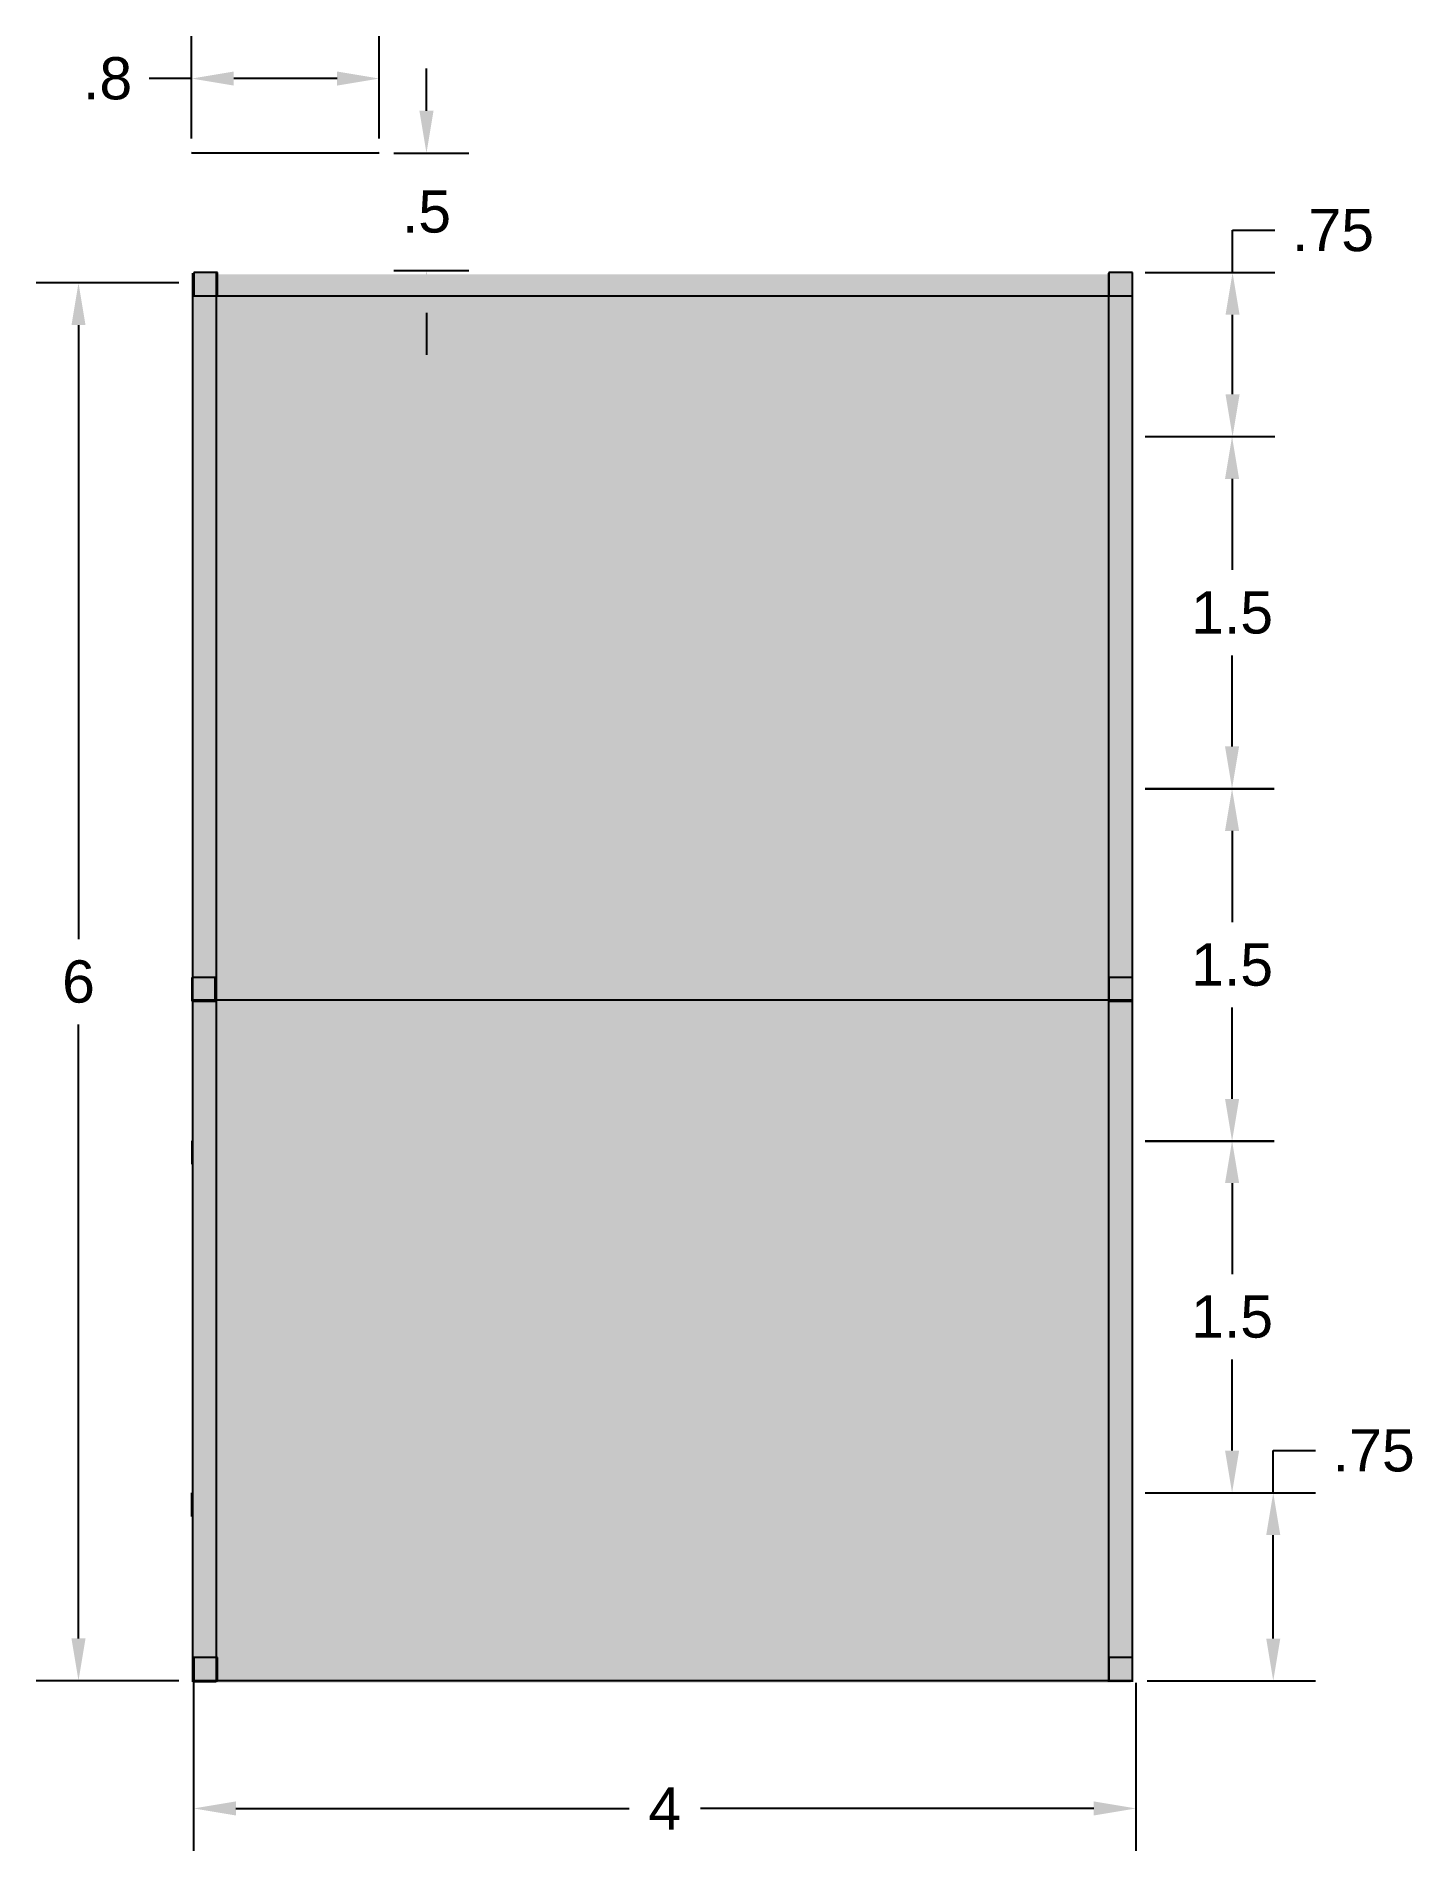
# Model space of a CAD drawing. Header units: centimetres. Extents: x 192 to 385, y -1 to 7.
# Drawn here: x 191.83 to 197.71, y -0.72 to 7.01 of the extents above; entities outside this region: 1.
import ezdxf

# ---------------------------------------------------------------- set-up
doc = ezdxf.new("R2010")
doc.units = ezdxf.units.CM
doc.styles.get("Standard").update_dxf_attribs({"font": 'arial.ttf'})
doc.dimstyles.new('mm', dxfattribs={"dimtxt": 0.18, "dimasz": 0.18, "dimexe": 0.18, "dimexo": 0.0625, "dimgap": 0.09, "dimtad": 0, "dimtih": 1, "dimtoh": 1, "dimdec": 0, "dimzin": 0, "dimdsep": 46, "dimtxsty": 'Standard', "dimcen": 0.09, "dimadec": 0, "dimazin": 0, "dimtfac": 1, "dimtdec": 0, "dimtofl": 0, "dimtmove": 0, "dimatfit": 3, "dimfxl": 1, "dimtolj": 1, "dimtzin": 0, "dimarcsym": 0})
doc.dimstyles.get("Standard").update_dxf_attribs({"dimtxt": 0.18, "dimasz": 0.18, "dimexe": 0.18, "dimexo": 0.0625, "dimgap": 0.09, "dimtad": 0, "dimtih": 1, "dimtoh": 1, "dimdec": 4, "dimzin": 0, "dimdsep": 46, "dimtxsty": 'Standard', "dimcen": 0.09, "dimadec": 0, "dimazin": 0, "dimtfac": 1, "dimtdec": 4, "dimtofl": 0, "dimtmove": 0, "dimatfit": 3, "dimfxl": 1, "dimtolj": 1, "dimtzin": 0, "dimarcsym": 0})

# ---------------------------------------------------------------- blocks, each defined once
blk = doc.blocks.new('*D6')
at = {"color": 0, "lineweight": -2, "transparency": 16777216}
for p, q in [((192.4429, 5.9553), (191.8347, 5.9553)), ((192.0147, 5.7753), (192.0147, 3.1599)), ((192.0147, 0.1806), (192.0147, 2.7961)), ((192.4429, 0.0006), (191.8347, 0.0006))]:
    blk.add_line(p, q, dxfattribs=at)
at = {"color": 0, "transparency": 16777216}
for points in [[(191.9847, 5.7753), (192.0447, 5.7753), (192.0147, 5.9553)], [(191.9847, 0.1806), (192.0447, 0.1806), (192.0147, 0.0006)]]:
    blk.add_solid(points, dxfattribs=at)
at = {"layer": 'Defpoints', "color": 0, "transparency": 16777216}
for p in [(192.5054, 5.9553, 122.2946), (192.0147, 0.0006), (192.5054, 0.0006, 122.2946)]:
    blk.add_point(p, dxfattribs=at)
at = {"color": 0, "transparency": 16777216, "insert": (192.0147, 2.978), "char_height": 0.18, "attachment_point": 5}
blk.add_mtext('\\A1;6', dxfattribs=at)
blk = doc.blocks.new('*D22')
at = {"color": 0, "lineweight": -2, "transparency": 16777216}
for p, q in [((196.5606, 2.3008), (197.1114, 2.3008)), ((196.9314, 2.1208), (196.9314, 1.7327)), ((196.9314, 0.9807), (196.9314, 1.3689)), ((196.5606, 0.8007), (197.1114, 0.8007))]:
    blk.add_line(p, q, dxfattribs=at)
at = {"color": 0, "transparency": 16777216}
for points in [[(196.9014, 2.1208), (196.9614, 2.1208), (196.9314, 2.3008)], [(196.9014, 0.9807), (196.9614, 0.9807), (196.9314, 0.8007)]]:
    blk.add_solid(points, dxfattribs=at)
at = {"layer": 'Defpoints', "color": 0, "transparency": 16777216}
for p in [(196.4981, 2.3008, 126.4101), (196.4981, 0.8007, 126.4101), (196.9314, 0.8007)]:
    blk.add_point(p, dxfattribs=at)
at = {"color": 0, "transparency": 16777216, "insert": (196.9314, 1.5508), "char_height": 0.18, "attachment_point": 5}
blk.add_mtext('\\A1;1.5', dxfattribs=at)
blk = doc.blocks.new('*D23')
at = {"color": 0, "lineweight": -2, "transparency": 16777216}
for p, q in [((196.5608, 3.8009), (197.1114, 3.8009)), ((196.9314, 3.6209), (196.9314, 3.232)), ((196.9314, 2.4793), (196.9314, 2.8682)), ((196.5608, 2.2993), (197.1114, 2.2993))]:
    blk.add_line(p, q, dxfattribs=at)
at = {"color": 0, "transparency": 16777216}
for points in [[(196.9014, 3.6209), (196.9614, 3.6209), (196.9314, 3.8009)], [(196.9014, 2.4793), (196.9614, 2.4793), (196.9314, 2.2993)]]:
    blk.add_solid(points, dxfattribs=at)
at = {"layer": 'Defpoints', "color": 0, "transparency": 16777216}
for p in [(196.4983, 3.8009), (196.4983, 2.2993), (196.9314, 2.2993)]:
    blk.add_point(p, dxfattribs=at)
at = {"color": 0, "transparency": 16777216, "insert": (196.9314, 3.0501), "char_height": 0.18, "attachment_point": 5}
blk.add_mtext('\\A1;1.5', dxfattribs=at)
blk = doc.blocks.new('*D24')
at = {"color": 0, "lineweight": -2, "transparency": 16777216}
for p, q in [((196.5608, 5.3004), (197.1114, 5.3004)), ((196.9314, 5.1204), (196.9314, 4.7323)), ((196.9314, 3.9804), (196.9314, 4.3685)), ((196.5608, 3.8004), (197.1114, 3.8004))]:
    blk.add_line(p, q, dxfattribs=at)
at = {"color": 0, "transparency": 16777216}
for points in [[(196.9014, 5.1204), (196.9614, 5.1204), (196.9314, 5.3004)], [(196.9014, 3.9804), (196.9614, 3.9804), (196.9314, 3.8004)]]:
    blk.add_solid(points, dxfattribs=at)
at = {"layer": 'Defpoints', "color": 0, "transparency": 16777216}
for p in [(196.4983, 5.3004, 126.4101), (196.4983, 3.8004, 126.4101), (196.9314, 3.8004)]:
    blk.add_point(p, dxfattribs=at)
at = {"color": 0, "transparency": 16777216, "insert": (196.9314, 4.5504), "char_height": 0.18, "attachment_point": 5}
blk.add_mtext('\\A1;1.5', dxfattribs=at)
blk = doc.blocks.new('*D25')
at = {"color": 0, "lineweight": -2, "transparency": 16777216}
for p, q in [((196.9335, 5.9993), (196.9335, 6.1793)), ((196.9335, 6.1793), (197.1135, 6.1793)), ((196.5608, 5.9993), (197.1135, 5.9993)), ((196.9335, 5.4806), (196.9335, 5.8193)), ((196.5608, 5.3006), (197.1135, 5.3006))]:
    blk.add_line(p, q, dxfattribs=at)
at = {"color": 0, "transparency": 16777216}
for points in [[(196.9035, 5.8193), (196.9635, 5.8193), (196.9335, 5.9993)], [(196.9035, 5.4806), (196.9635, 5.4806), (196.9335, 5.3006)]]:
    blk.add_solid(points, dxfattribs=at)
at = {"layer": 'Defpoints', "color": 0, "transparency": 16777216}
for p in [(196.4983, 5.9993), (196.9335, 5.9993), (196.4983, 5.3006)]:
    blk.add_point(p, dxfattribs=at)
at = {"color": 0, "transparency": 16777216, "insert": (197.3618, 6.1793), "char_height": 0.18, "attachment_point": 5}
blk.add_mtext('\\A1;.75', dxfattribs=at)
blk = doc.blocks.new('*D27')
at = {"color": 0, "lineweight": -2, "transparency": 16777216}
for p, q in [((197.1069, 0.8008), (197.1069, 0.9808)), ((197.1069, 0.9808), (197.2869, 0.9808)), ((196.568, 0.8008), (197.2869, 0.8008)), ((197.1069, 0.18), (197.1069, 0.6208)), ((196.5697, 0), (197.2869, 0))]:
    blk.add_line(p, q, dxfattribs=at)
at = {"color": 0, "transparency": 16777216}
for points in [[(197.0769, 0.6208), (197.1369, 0.6208), (197.1069, 0.8008)], [(197.0769, 0.18), (197.1369, 0.18), (197.1069, 0)]]:
    blk.add_solid(points, dxfattribs=at)
at = {"layer": 'Defpoints', "color": 0, "transparency": 16777216}
for p in [(196.5055, 0.8008, 126.5101), (197.1069, 0.8008), (196.5072, 0, 126.4999)]:
    blk.add_point(p, dxfattribs=at)
at = {"color": 0, "transparency": 16777216, "insert": (197.5352, 0.9808), "char_height": 0.18, "attachment_point": 5}
blk.add_mtext('\\A1;.75', dxfattribs=at)
blk = doc.blocks.new('*D28')
at = {"color": 0, "lineweight": -2, "transparency": 16777216}
for p, q in [((192.5054, -0.0084), (192.5054, -0.7236)), ((196.5219, -0.0084), (196.5219, -0.7236)), ((192.6854, -0.5436), (194.3614, -0.5436)), ((196.3419, -0.5436), (194.6659, -0.5436))]:
    blk.add_line(p, q, dxfattribs=at)
at = {"color": 0, "transparency": 16777216}
for points in [[(192.6854, -0.5136), (192.6854, -0.5736), (192.5054, -0.5436)], [(196.3419, -0.5136), (196.3419, -0.5736), (196.5219, -0.5436)]]:
    blk.add_solid(points, dxfattribs=at)
at = {"layer": 'Defpoints', "color": 0, "transparency": 16777216}
for p in [(192.5054, 0.0541, 122.2946), (196.5219, 0.0541, 122.2946), (196.5219, -0.5436)]:
    blk.add_point(p, dxfattribs=at)
at = {"color": 0, "transparency": 16777216, "insert": (194.5137, -0.5436), "char_height": 0.18, "attachment_point": 5}
blk.add_mtext('\\A1;4', dxfattribs=at)
blk = doc.blocks.new('*D40')
at = {"color": 0, "lineweight": -2, "transparency": 16777216}
for p, q in [((193.4978, 6.6884), (193.4978, 6.8684)), ((193.3591, 6.5084), (193.6778, 6.5084)), ((193.3591, 6.0084), (193.6778, 6.0084)), ((193.4978, 5.8284), (193.4978, 5.6484))]:
    blk.add_line(p, q, dxfattribs=at)
at = {"color": 0, "transparency": 16777216}
for points in [[(193.4678, 6.6884), (193.5278, 6.6884), (193.4978, 6.5084)], [(193.4678, 5.8284), (193.5278, 5.8284), (193.4978, 6.0084)]]:
    blk.add_solid(points, dxfattribs=at)
at = {"layer": 'Defpoints', "color": 0, "transparency": 16777216}
for p in [(193.2966, 6.5084, 125.7098), (193.4978, 6.5084), (193.2966, 6.0084)]:
    blk.add_point(p, dxfattribs=at)
at = {"color": 0, "transparency": 16777216, "insert": (193.4978, 6.2584), "char_height": 0.18, "attachment_point": 5}
blk.add_mtext('\\A1;.5', dxfattribs=at)
blk = doc.blocks.new('*D41')
at = {"color": 0, "lineweight": -2, "transparency": 16777216}
for p, q in [((192.4966, 6.5709), (192.4966, 7.0058)), ((193.2966, 6.5709), (193.2966, 7.0058)), ((192.4966, 6.8258), (192.3166, 6.8258)), ((193.1166, 6.8258), (192.6766, 6.8258))]:
    blk.add_line(p, q, dxfattribs=at)
at = {"color": 0, "transparency": 16777216}
for points in [[(192.6766, 6.8558), (192.6766, 6.7958), (192.4966, 6.8258)], [(193.1166, 6.8558), (193.1166, 6.7958), (193.2966, 6.8258)]]:
    blk.add_solid(points, dxfattribs=at)
at = {"layer": 'Defpoints', "color": 0, "transparency": 16777216}
for p in [(192.4966, 6.8258), (192.4966, 6.5084), (193.2966, 6.5084)]:
    blk.add_point(p, dxfattribs=at)
at = {"color": 0, "transparency": 16777216, "insert": (192.1387, 6.8258), "char_height": 0.18, "attachment_point": 5}
blk.add_mtext('\\A1;.8', dxfattribs=at)

msp = doc.modelspace()

# ---------------------------------------------------------------- hatches: boundary and pattern name
at = {"true_color": 0xffffff, "extrusion": (0, 1, 0)}
h = msp.add_hatch(color=7, dxfattribs=at)
h.dxf.hatch_style = 1
h.paths.add_polyline_path([(-192.4966, 125.7104), (-192.4966, 126.5104), (-193.2966, 126.5104), (-193.2966, 125.7104)])
at = {"true_color": 0x939598}
h = msp.add_hatch(color=252, dxfattribs=at)
h.dxf.hatch_style = 1
h.paths.add_polyline_path([(196.49949, 5.99243), (192.49949, 5.99243), (192.49949, -0.00757), (196.49949, -0.00757)])
at = {"true_color": 0x000000}
h = msp.add_hatch(color=18, dxfattribs=at)
h.dxf.hatch_style = 1
h.paths.add_polyline_path([(192.60178, 5.99625), (192.50178, 5.99625), (192.50178, -0.00375), (192.60178, -0.00375)])
at = {"true_color": 0x939598, "extrusion": (0, -1, 0)}
h = msp.add_hatch(color=252, dxfattribs=at)
h.dxf.hatch_style = 1
h.paths.add_polyline_path([(196.50672, 126.50003), (192.50672, 126.50003), (192.50672, 124.50003), (196.50672, 124.50003)])
at = {"true_color": 0x000000}
h = msp.add_hatch(color=18, dxfattribs=at)
h.dxf.hatch_style = 1
h.paths.add_polyline_path([(196.50629, 5.99625), (196.40629, 5.99625), (196.40629, -0.00375), (196.50629, -0.00375)])
at = {"true_color": 0x939598, "extrusion": (1, 0, 0)}
h = msp.add_hatch(color=252, dxfattribs=at)
h.dxf.hatch_style = 1
h.paths.add_polyline_path([(6.00004, 126.50164), (0.00004, 126.50164), (0.00004, 124.50164), (6.00004, 124.50164)])
h = msp.add_hatch(color=252, dxfattribs=at)
h.dxf.hatch_style = 1
h.paths.add_polyline_path([(6.00028, 126.50164), (0.00028, 126.50164), (0.00028, 124.50164), (6.00028, 124.50164)])

# ---------------------------------------------------------------- linework, layer by layer
at = {"extrusion": (0, 1, 0)}
for p, q in [((192.49453, 6.51672, 126.50789), (192.49453, 6.51672, 125.70789)), ((193.2966, 6.50844, 125.70975), (192.4966, 6.50844, 125.70975)), ((193.29453, 6.51672, 125.70789), (193.29453, 6.51672, 126.50789))]:
    msp.add_line(p, q, dxfattribs=at)
for p, q in [((192.50178, -0.00375, 124.60232), (192.50178, 5.99625, 124.60232)), ((192.60178, 5.99625, 124.60232), (192.60178, -0.00375, 124.60232)), ((196.40629, -0.00375, 124.60232), (196.40629, 5.99625, 124.60232)), ((196.50629, 5.99625, 124.60232), (196.50629, -0.00375, 124.60232)), ((192.5977, 2.99606, 124.50273), (192.4977, 2.99606, 124.50273)), ((192.4977, 2.99606, 124.50273), (192.4977, 2.89606, 124.50273)), ((192.5977, 2.89606, 124.50273), (192.5977, 2.99606, 124.50273)), ((196.50646, 2.99606, 124.50273), (196.40646, 2.99606, 124.50273)), ((196.40646, 2.99606, 124.50273), (196.40646, 2.89606, 124.50273)), ((196.50646, 2.89606, 124.50273), (196.50646, 2.99606, 124.50273)), ((192.4977, 2.89606, 124.50273), (192.5977, 2.89606, 124.50273)), ((196.40646, 2.89606, 124.50273), (196.50646, 2.89606, 124.50273)), ((192.60178, -0.00375, 124.60232), (192.50178, -0.00375, 124.60232))]:
    msp.add_line(p, q)
at = {"extrusion": (-2.22045e-16, 1, 2.22045e-16)}
for p, q in [((192.50653, 6, 122.50163), (192.50653, 5.9, 122.50163)), ((192.60653, 6, 122.50163), (192.50653, 6, 122.50163)), ((192.60653, 5.9, 122.50163), (192.60653, 6, 122.50163)), ((196.50653, 6, 122.50163), (196.40653, 6, 122.50163)), ((196.40653, 6, 122.50163), (196.40653, 5.9, 122.50163)), ((196.50653, 5.9, 122.50163), (196.50653, 6, 122.50163)), ((192.50653, 5.9, 122.50163), (192.60653, 5.9, 122.50163)), ((196.40653, 5.9, 122.50163), (196.50653, 5.9, 122.50163)), ((192.60653, 0.1, 122.50163), (192.50653, 0.1, 122.50163)), ((192.50653, 0.1, 122.50163), (192.50653, 0, 122.50163)), ((192.60653, 0, 122.50163), (192.60653, 0.1, 122.50163)), ((196.50653, 0.1, 122.50163), (196.40653, 0.1, 122.50163)), ((196.40653, 0.1, 122.50163), (196.40653, 0, 122.50163)), ((196.50653, 0, 122.50163), (196.50653, 0.1, 122.50163)), ((192.50653, 0, 122.50163), (192.60653, 0, 122.50163)), ((196.40653, 0, 122.50163), (196.50653, 0, 122.50163))]:
    msp.add_line(p, q, dxfattribs=at)
at = {"extrusion": (0, -1, 0)}
for p, q in [((196.5068, 5.89937, 124.50163), (192.5068, 5.89937, 124.50163)), ((196.5068, 2.89937, 124.50163), (192.5068, 2.89937, 124.50163)), ((196.5068, 0, 124.50163), (192.5068, 0, 124.50163)), ((196.50502, 0, 126.50163), (196.40502, 0, 126.50163)), ((196.40502, 0, 126.50163), (196.40502, 0, 126.40163)), ((196.40502, 0, 126.40163), (196.50502, 0, 126.40163)), ((196.50502, 0, 126.40163), (196.50502, 0, 126.50163))]:
    msp.add_line(p, q, dxfattribs=at)
at = {"extrusion": (1, 0, 0)}
for p, q in [((196.50653, 5.9, 122.60163), (196.50653, 5.9, 122.50163)), ((192.49832, 2.3008, 126.41007), (192.49832, 2.2008, 126.41007)), ((192.49832, 2.3008, 126.51007), (192.49832, 2.3008, 126.41007)), ((192.49832, 2.3008, 126.41007), (192.49832, 2.2008, 126.41007)), ((192.49832, 2.3008, 126.51007), (192.49832, 2.3008, 126.41007)), ((192.49832, 2.3008, 126.41007), (192.49832, 2.2008, 126.41007)), ((192.49832, 2.3008, 126.51007), (192.49832, 2.3008, 126.41007)), ((192.49832, 2.2008, 126.41007), (192.49832, 2.2008, 126.51007)), ((192.49832, 2.2008, 126.41007), (192.49832, 2.2008, 126.51007)), ((192.49832, 2.2008, 126.41007), (192.49832, 2.2008, 126.51007)), ((192.49832, 0.8008, 126.41007), (192.49832, 0.7008, 126.41007)), ((192.49832, 0.7008, 126.51007), (192.49832, 0.8008, 126.51007)), ((192.49832, 0.8008, 126.51007), (192.49832, 0.8008, 126.41007)), ((192.49832, 0.8008, 126.41007), (192.49832, 0.7008, 126.41007)), ((192.49832, 0.7008, 126.51007), (192.49832, 0.8008, 126.51007)), ((192.49832, 0.8008, 126.51007), (192.49832, 0.8008, 126.41007)), ((192.49832, 0.8008, 126.41007), (192.49832, 0.7008, 126.41007)), ((192.49832, 0.7008, 126.51007), (192.49832, 0.8008, 126.51007)), ((192.49832, 0.8008, 126.51007), (192.49832, 0.8008, 126.41007)), ((192.49832, 0.7008, 126.41007), (192.49832, 0.7008, 126.51007)), ((192.49832, 0.7008, 126.41007), (192.49832, 0.7008, 126.51007)), ((192.49832, 0.7008, 126.41007), (192.49832, 0.7008, 126.51007))]:
    msp.add_line(p, q, dxfattribs=at)

# ---------------------------------------------------------------- dimensions: what is measured, and where the dimension line sits
for base, p1, p2, text, picture, middle in [((192.49661, 6.82584), (193.29661, 6.50844), (192.49661, 6.50844), '.8', '*D41', (192.1387, 6.82584)), ((196.52192, -0.54362), (192.50539, 0.05413, 122.29463), (196.52192, 0.05413, 122.29463), '4', '*D28', (194.51366, -0.54362))]:
    dim = msp.add_linear_dim(base=base, p1=p1, p2=p2, text=text, dimstyle='Standard')
    dim.commit()
    dim.dimension.update_dxf_attribs({"geometry": picture, "text_midpoint": middle})
for base, p1, p2, text, picture, middle in [((193.4978, 6.50844), (193.29661, 6.00844), (193.2966, 6.50844, 125.70975), '.5', '*D40', (193.4978, 6.25844)), ((196.93351, 5.99933), (196.49833, 5.30065), (196.49833, 5.99933), '.75', '*D25', (197.36184, 6.17933)), ((196.93145, 3.8004), (196.49832, 5.30037, 126.41007), (196.49832, 3.8004, 126.41007), '1.5', '*D24', (196.93145, 4.55038)), ((196.93145, 2.29933), (196.49833, 3.80086), (196.49833, 2.29933), '1.5', '*D23', (196.93145, 3.0501)), ((196.93145, 0.80071), (196.49807, 2.3008, 126.41007), (196.49807, 0.80071, 126.41007), '1.5', '*D22', (196.93145, 1.55076)), ((197.1069, 0.8008), (196.50718, 0, 126.49991), (196.50548, 0.8008, 126.51007), '.75', '*D27', (197.53523, 0.9808))]:
    dim = msp.add_linear_dim(base=base, p1=p1, p2=p2, angle=90, text=text, dimstyle='Standard')
    dim.commit()
    dim.dimension.update_dxf_attribs({"geometry": picture, "text_midpoint": middle})
dim = msp.add_linear_dim(base=(192.01471, 0.00062), p1=(192.50539, 5.9553, 122.29463), p2=(192.50539, 0.00062, 122.29463), angle=90, dimstyle='mm')
dim.commit()
dim.dimension.update_dxf_attribs({"geometry": '*D6', "text_midpoint": (192.01471, 2.97796)})

doc.saveas('drawing.dxf')
